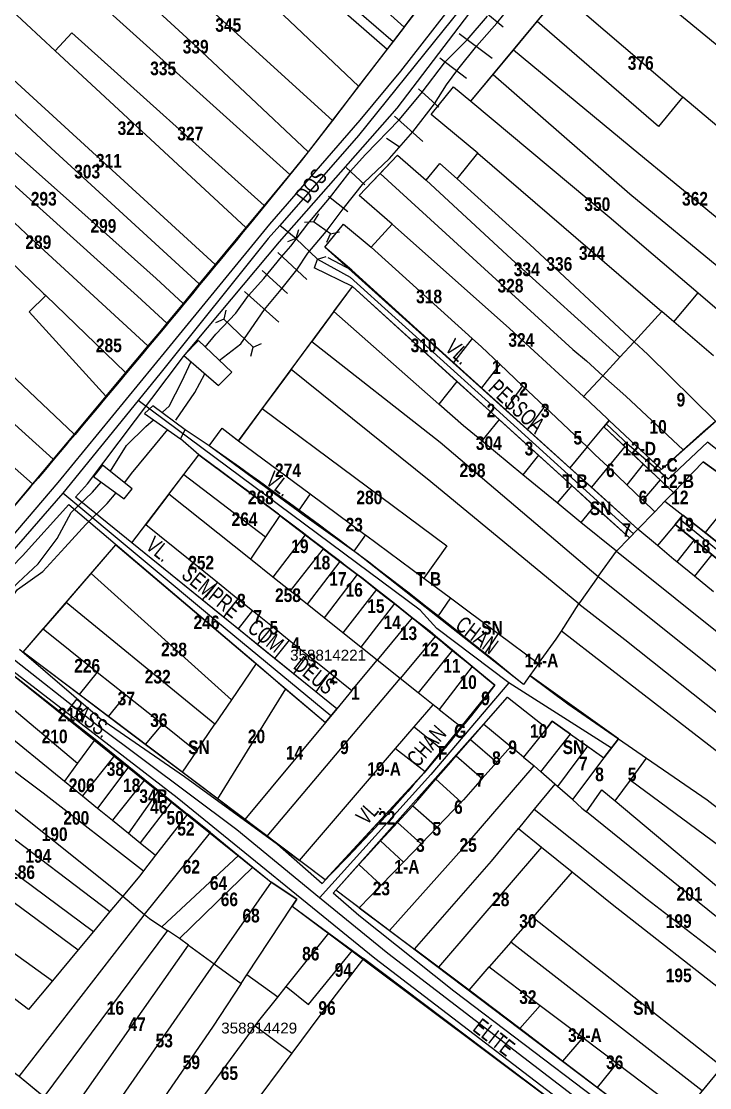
# Model space of a CAD drawing. Extents: x 199665 to 201826, y 4836581 to 4838476.
# Drawn here: x 200659.7 to 200786.5, y 4837009.5 to 4837205.9 of the extents above; entities that cross this region are included whole.
import ezdxf
from ezdxf.enums import TextEntityAlignment as Align

# ---------------------------------------------------------------- set-up
doc = ezdxf.new("R2010")
doc.units = 0
doc.header["$LTSCALE"] = 1.5
doc.header["$MEASUREMENT"] = 0
for name, color, linetype in [('CD-MALHA-LOTES', 40, 'CONTINUOUS'), ('CD_TXT_QUADRA', 7, 'CONTINUOUS'), ('HD-CANAIS', 7, 'CONTINUOUS'), ('RU-QUADRAS', 6, 'CONTINUOUS'), ('SV-EIXO-RUA-N-PAV', 6, 'CONTINUOUS'), ('SV-ESTIVAS', 7, 'CONTINUOUS'), ('SV-PONTE-BUEIRO', 249, 'CONTINUOUS'), ('SV-RUA-NAO-PAV-S-GUIA-C-GUIA', 7, 'CONTINUOUS'), ('SV-TXT-RUA-N-PAV-S-GUIA-C-GUIA', 7, 'CONTINUOUS'), ('Th_NmrPort', 1, 'CONTINUOUS')]:
    doc.layers.add(name, color=color, linetype=linetype)
doc.styles.add('3588-14-2D_TXT$0$ARIAL', font='ARIAL.TTF')
doc.styles.add('ARIAL', font='ARIAL.TTF')
doc.styles.add('MONOTXT', font='ARIAL.TTF', dxfattribs={"height": 0.2})
doc.styles.get("Standard").update_dxf_attribs({"font": 'swisscbo.ttf'})

# ---------------------------------------------------------------- blocks, each defined once
blk = doc.blocks.new('COD045', base_point=(201519.89, 4838593.29))
at = {"layer": 'SV-ESTIVAS'}
blk.add_lwpolyline([(201520.638538, 4838591.792924), (201519.89, 4838593.29), (201520.638538, 4838594.792924)], dxfattribs=at)

msp = doc.modelspace()

# ---------------------------------------------------------------- linework, layer by layer
at = {"layer": 'CD-MALHA-LOTES', "linetype": 'Continuous'}
for p, q in [((200681.23, 4837240.92), (200727.07, 4837200.73)), ((200670.7, 4837229.72), (200717.02, 4837187.62)), ((200689.83, 4837224.21), (200721.83, 4837193.9)), ((200661.74, 4837220.34), (200709.15, 4837177.69)), ((200715.5, 4837218.04), (200730.21, 4837204.82)), ((200766.04, 4837219.44), (200796.36, 4837194.53)), ((200675.7, 4837216.15), (200690.89, 4837202.18)), ((200713.04, 4837215.26), (200728.18, 4837202.17)), ((200665.92, 4837200.44), (200654.92, 4837210.62)), ((200754.71, 4837205.83), (200759.12, 4837211.12)), ((200759.12, 4837211.12), (200781.22, 4837192.23)), ((200730.21, 4837204.82), (200732.81, 4837208.22)), ((200730.21, 4837204.82), (200728.18, 4837202.17)), ((200750.34, 4837200.57), (200754.71, 4837205.83)), ((200777.11, 4837186.52), (200754.71, 4837205.83)), ((200648.68, 4837203.78), (200695.41, 4837161.08)), ((200669.01, 4837203.73), (200665.92, 4837200.44)), ((200704.42, 4837171.96), (200669.01, 4837203.73)), ((200690.89, 4837202.18), (200700.91, 4837192.78)), ((200728.18, 4837202.17), (200727.07, 4837200.73)), ((200645.05, 4837201.21), (200665.19, 4837182.54)), ((200701.07, 4837167.92), (200665.92, 4837200.44)), ((200727.07, 4837200.73), (200721.83, 4837193.9)), ((200746.62, 4837196.1), (200750.34, 4837200.57)), ((200773.45, 4837181.48), (200750.34, 4837200.57)), ((200742.5, 4837191.14), (200746.62, 4837196.1)), ((200746.62, 4837196.1), (200771.82, 4837174.09)), ((200700.91, 4837192.78), (200712.56, 4837181.81)), ((200721.83, 4837193.9), (200717.02, 4837187.62)), ((200735.21, 4837188.73), (200739.3, 4837193.83)), ((200739.3, 4837193.83), (200742.5, 4837191.14)), ((200742.5, 4837191.14), (200767.97, 4837169.86)), ((200781.55, 4837191.96), (200777.11, 4837186.52)), ((200781.22, 4837192.23), (200781.55, 4837191.96)), ((200781.55, 4837191.96), (200803.95, 4837173.11)), ((200743.79, 4837181.62), (200735.21, 4837188.73)), ((200666.81, 4837174.27), (200652.97, 4837186.6)), ((200717.02, 4837187.62), (200712.56, 4837181.81)), ((200665.19, 4837182.54), (200692.47, 4837157.53)), ((200712.56, 4837181.81), (200709.15, 4837177.69)), ((200725.77, 4837177.85), (200729.02, 4837181.24)), ((200729.02, 4837181.24), (200734.27, 4837176.64)), ((200740.01, 4837176.87), (200743.79, 4837181.62)), ((200743.79, 4837181.62), (200777.71, 4837152.43)), ((200801.64, 4837158.33), (200773.45, 4837181.48)), ((200661.58, 4837165.8), (200645.83, 4837180.48)), ((200734.27, 4837176.64), (200736.78, 4837179.66)), ((200736.78, 4837179.66), (200740.01, 4837176.87)), ((200656.91, 4837177.06), (200681.09, 4837155.24)), ((200709.15, 4837177.69), (200704.42, 4837171.96)), ((200721.94, 4837173.82), (200725.65, 4837177.73)), ((200725.65, 4837177.73), (200725.77, 4837177.85)), ((200725.77, 4837177.85), (200748.59, 4837157.02)), ((200734.27, 4837176.64), (200750, 4837162.06)), ((200753.4, 4837164.8), (200740.01, 4837176.87)), ((200622.49, 4837174.15), (200669.4, 4837129.87)), ((200684.53, 4837158.53), (200666.81, 4837174.27)), ((200727.98, 4837168.49), (200721.94, 4837173.82)), ((200771.82, 4837174.09), (200788.93, 4837159.97)), ((200704.42, 4837171.96), (200701.07, 4837167.92)), ((200649.72, 4837169.34), (200663.77, 4837155.78)), ((200767.97, 4837169.86), (200776.11, 4837162.94)), ((200617.57, 4837168.39), (200665.54, 4837125.26)), ((200701.07, 4837167.92), (200695.41, 4837161.08)), ((200715.63, 4837164.28), (200719.07, 4837168.54)), ((200719.07, 4837168.54), (200724.16, 4837164.31)), ((200727.98, 4837168.49), (200724.16, 4837164.31)), ((200749.65, 4837149.28), (200727.98, 4837168.49)), ((200683.01, 4837146.13), (200661.58, 4837165.8)), ((200613.45, 4837163.57), (200661.72, 4837120.7)), ((200720.56, 4837160.02), (200715.63, 4837164.28)), ((200724.16, 4837164.31), (200742.76, 4837147.49)), ((200772.59, 4837146.87), (200753.4, 4837164.8)), ((200776.11, 4837162.94), (200784.37, 4837155.88)), ((200695.41, 4837161.08), (200692.47, 4837157.53)), ((200750, 4837162.06), (200769.96, 4837144.02)), ((200739.32, 4837143.05), (200720.56, 4837160.02)), ((200689.48, 4837153.91), (200684.53, 4837158.53)), ((200692.47, 4837157.53), (200689.48, 4837153.91)), ((200717.29, 4837152.45), (200720.68, 4837157.04)), ((200720.68, 4837157.04), (200739.95, 4837139.56)), ((200748.59, 4837157.02), (200761.32, 4837145.46)), ((200664.19, 4837155.38), (200661.12, 4837152.35)), ((200663.77, 4837155.78), (200664.19, 4837155.38)), ((200678.88, 4837141.2), (200664.19, 4837155.38)), ((200681.09, 4837155.24), (200686.48, 4837150.28)), ((200779.89, 4837150.56), (200784.37, 4837155.88)), ((200784.37, 4837155.88), (200798.63, 4837143.62)), ((200689.48, 4837153.91), (200686.48, 4837150.28)), ((200661.12, 4837152.35), (200675.24, 4837136.85)), ((200717.29, 4837152.45), (200713.18, 4837146.89)), ((200736.61, 4837135.39), (200717.29, 4837152.45)), ((200777.71, 4837152.43), (200772.59, 4837146.87)), ((200779.89, 4837150.56), (200777.71, 4837152.43)), ((200686.48, 4837150.28), (200685.19, 4837148.72)), ((200763.29, 4837136.79), (200749.65, 4837149.28)), ((200787.2, 4837144.27), (200779.89, 4837150.56)), ((200685.19, 4837148.72), (200683.01, 4837146.13)), ((200742.76, 4837147.49), (200739.32, 4837143.05)), ((200742.76, 4837147.49), (200744.48, 4837145.94)), ((200683.01, 4837146.13), (200678.88, 4837141.2)), ((200709.37, 4837141.74), (200713.18, 4837146.89)), ((200713.18, 4837146.89), (200736.86, 4837128.37)), ((200744.48, 4837145.94), (200747.83, 4837142.77)), ((200761.32, 4837145.46), (200763.79, 4837143.35)), ((200772.59, 4837146.87), (200769.96, 4837144.02)), ((200775.1, 4837144.52), (200772.59, 4837146.87)), ((200763.79, 4837143.35), (200766.83, 4837140.62)), ((200769.96, 4837144.02), (200766.83, 4837140.62)), ((200787.61, 4837132.24), (200775.1, 4837144.52)), ((200709.37, 4837141.74), (200705.72, 4837136.8)), ((200735.11, 4837121.09), (200709.37, 4837141.74)), ((200744.47, 4837138.39), (200739.32, 4837143.05)), ((200747.83, 4837142.77), (200744.47, 4837138.39)), ((200747.83, 4837142.77), (200752.05, 4837138.75)), ((200678.88, 4837141.2), (200675.24, 4837136.85)), ((200739.95, 4837139.56), (200736.61, 4837135.39)), ((200739.95, 4837139.56), (200747.71, 4837132.53)), ((200766.83, 4837140.62), (200763.29, 4837136.79)), ((200766.83, 4837140.62), (200771.08, 4837136.82)), ((200748.88, 4837134.4), (200744.47, 4837138.39)), ((200752.05, 4837138.75), (200748.88, 4837134.4)), ((200752.05, 4837138.75), (200756.1, 4837134.92)), ((200675.24, 4837136.85), (200669.4, 4837129.87)), ((200705.72, 4837136.8), (200704.07, 4837134.57)), ((200763.29, 4837136.79), (200763.48, 4837136.62)), ((200763.48, 4837136.62), (200767.55, 4837132.81)), ((200771.08, 4837136.82), (200781.65, 4837126.99)), ((200704.07, 4837134.57), (200699.71, 4837128.64)), ((200704.07, 4837134.57), (200738.07, 4837109.3)), ((200741.17, 4837131.36), (200736.61, 4837135.39)), ((200752.95, 4837130.71), (200748.88, 4837134.4)), ((200756.1, 4837134.92), (200752.95, 4837130.71)), ((200756.1, 4837134.92), (200763.92, 4837127.5)), ((200747.71, 4837132.53), (200744.53, 4837128.6)), ((200747.71, 4837132.53), (200754.95, 4837125.97)), ((200766.99, 4837131.19), (200767.99, 4837132.39)), ((200767.55, 4837132.81), (200767.99, 4837132.39)), ((200767.99, 4837132.39), (200777.62, 4837123.37)), ((200785.29, 4837130.26), (200787.61, 4837132.24)), ((200669.4, 4837129.87), (200665.54, 4837125.26)), ((200694.31, 4837127.68), (200696.7, 4837130.96)), ((200696.7, 4837130.96), (200699.45, 4837128.83)), ((200744.53, 4837128.6), (200741.17, 4837131.36)), ((200760.74, 4837123.67), (200752.95, 4837130.71)), ((200763.92, 4837127.5), (200766.99, 4837131.19)), ((200766.99, 4837131.19), (200770.86, 4837127.56)), ((200781.65, 4837126.99), (200785.29, 4837130.26)), ((200701.29, 4837122.54), (200694.31, 4837127.68)), ((200699.45, 4837128.83), (200699.71, 4837128.64)), ((200699.71, 4837128.64), (200712.91, 4837118.86)), ((200736.86, 4837128.37), (200765.97, 4837103.62)), ((200752.1, 4837122.38), (200744.53, 4837128.6)), ((200770.86, 4837127.56), (200767.78, 4837123.82)), ((200770.86, 4837127.56), (200774.27, 4837124.36)), ((200689.63, 4837122.44), (200692.39, 4837126.06)), ((200692.39, 4837126.06), (200699.08, 4837121.1)), ((200754.95, 4837125.97), (200752.1, 4837122.38)), ((200754.95, 4837125.97), (200761.1, 4837120.4)), ((200763.92, 4837127.5), (200760.74, 4837123.67)), ((200763.92, 4837127.5), (200765.36, 4837126.14)), ((200765.36, 4837126.14), (200767.78, 4837123.82)), ((200777.62, 4837123.37), (200781.65, 4837126.99)), ((200665.54, 4837125.26), (200661.72, 4837120.7)), ((200764.71, 4837120.08), (200760.74, 4837123.67)), ((200767.78, 4837123.82), (200764.71, 4837120.08)), ((200771.24, 4837120.5), (200767.78, 4837123.82)), ((200774.27, 4837124.36), (200771.24, 4837120.5)), ((200774.27, 4837124.36), (200777.38, 4837121.44)), ((200779.84, 4837119.12), (200785.32, 4837124.78)), ((200785.32, 4837124.78), (200788.84, 4837122.27)), ((200686.86, 4837118.81), (200689.63, 4837122.44)), ((200689.63, 4837122.44), (200704.7, 4837110.97)), ((200710.66, 4837115.69), (200701.29, 4837122.54)), ((200758.42, 4837117.18), (200752.1, 4837122.38)), ((200661.72, 4837120.7), (200657.37, 4837115.52)), ((200699.08, 4837121.1), (200707.06, 4837115.1)), ((200762.39, 4837098.63), (200735.11, 4837121.09)), ((200761.1, 4837120.4), (200758.42, 4837117.18)), ((200761.1, 4837120.4), (200765.26, 4837116.62)), ((200764.71, 4837120.08), (200773.26, 4837112.34)), ((200774.18, 4837117.68), (200771.24, 4837120.5)), ((200777.38, 4837121.44), (200774.18, 4837117.68)), ((200777.38, 4837121.44), (200779.84, 4837119.12)), ((200792.08, 4837119.72), (200785.7, 4837111.74)), ((200686.86, 4837118.81), (200682.61, 4837113.23)), ((200701.92, 4837106.83), (200686.86, 4837118.81)), ((200712.91, 4837118.86), (200710.66, 4837115.69)), ((200712.91, 4837118.86), (200722.99, 4837111.39)), ((200779.84, 4837119.12), (200778.25, 4837117.49)), ((200762.79, 4837113.59), (200758.42, 4837117.18)), ((200765.26, 4837116.62), (200762.79, 4837113.59)), ((200765.26, 4837116.62), (200771.73, 4837110.76)), ((200776.39, 4837115.57), (200774.18, 4837117.68)), ((200776.39, 4837115.57), (200778.25, 4837117.49)), ((200778.25, 4837117.49), (200781.55, 4837114.95)), ((200707.33, 4837114.9), (200704.7, 4837110.97)), ((200707.06, 4837115.1), (200707.33, 4837114.9)), ((200707.33, 4837114.9), (200711.96, 4837111.31)), ((200711.51, 4837115.06), (200710.66, 4837115.69)), ((200720.95, 4837108.33), (200711.51, 4837115.06)), ((200773.26, 4837112.34), (200776.39, 4837115.57)), ((200781.55, 4837114.95), (200780.13, 4837113.25)), ((200785.52, 4837111.88), (200781.55, 4837114.95)), ((200680.03, 4837109.85), (200682.61, 4837113.23)), ((200682.61, 4837113.23), (200695.81, 4837102.59)), ((200769.34, 4837108.3), (200762.79, 4837113.59)), ((200773.26, 4837112.34), (200771.73, 4837110.76)), ((200776.87, 4837109.35), (200773.26, 4837112.34)), ((200780.13, 4837113.25), (200776.87, 4837109.35)), ((200780.13, 4837113.25), (200783.65, 4837110.37)), ((200785.7, 4837111.74), (200785.52, 4837111.88)), ((200704.7, 4837110.97), (200701.92, 4837106.83)), ((200711.96, 4837111.31), (200706.03, 4837103.55)), ((200711.96, 4837111.31), (200715.02, 4837108.96)), ((200723.12, 4837111.29), (200720.95, 4837108.33)), ((200722.99, 4837111.39), (200723.12, 4837111.29)), ((200723.12, 4837111.29), (200733.86, 4837103.31)), ((200771.73, 4837110.76), (200769.34, 4837108.3)), ((200783.65, 4837110.37), (200780.45, 4837106.37)), ((200783.65, 4837110.37), (200786.91, 4837107.69)), ((200789.35, 4837108.81), (200785.7, 4837111.74)), ((200672.52, 4837104.17), (200677.12, 4837109.5)), ((200677.12, 4837109.5), (200702.94, 4837087.6)), ((200693.03, 4837099.33), (200680.03, 4837109.85)), ((200715.3, 4837108.75), (200709.2, 4837101.03)), ((200715.02, 4837108.96), (200715.3, 4837108.75)), ((200715.3, 4837108.75), (200718.36, 4837106.43)), ((200721.49, 4837107.94), (200720.95, 4837108.33)), ((200736.38, 4837096.2), (200721.49, 4837107.94)), ((200738.07, 4837109.3), (200733.86, 4837103.31)), ((200765.97, 4837103.62), (200769.34, 4837108.3)), ((200769.34, 4837108.3), (200826.09, 4837062.77)), ((200779.93, 4837106.8), (200776.87, 4837109.35)), ((200706.03, 4837103.55), (200701.92, 4837106.83)), ((200718.36, 4837106.43), (200712.33, 4837098.54)), ((200718.36, 4837106.43), (200721.56, 4837104.01)), ((200780.45, 4837106.37), (200779.93, 4837106.8)), ((200783.72, 4837103.69), (200780.45, 4837106.37)), ((200786.91, 4837107.69), (200783.72, 4837103.69)), ((200667.92, 4837098.84), (200672.52, 4837104.17)), ((200672.52, 4837104.17), (200698.42, 4837080.96)), ((200721.56, 4837104.01), (200715.45, 4837096.05)), ((200721.56, 4837104.01), (200722.39, 4837103.38)), ((200695.81, 4837102.59), (200693.03, 4837099.33)), ((200695.81, 4837102.59), (200699.58, 4837099.55)), ((200709.2, 4837101.03), (200706.03, 4837103.55)), ((200722.39, 4837103.38), (200725.12, 4837101.24)), ((200733.86, 4837103.31), (200738.73, 4837099.7)), ((200765.97, 4837103.62), (200762.5, 4837098.81)), ((200765.97, 4837103.62), (200803.37, 4837073.77)), ((200787.2, 4837100.84), (200783.72, 4837103.69)), ((200712.33, 4837098.54), (200709.2, 4837101.03)), ((200725.12, 4837101.24), (200718.91, 4837093.3)), ((200725.12, 4837101.24), (200728.43, 4837098.65)), ((200667.92, 4837098.84), (200663.71, 4837093.98)), ((200691.94, 4837079.22), (200667.92, 4837098.84)), ((200696.93, 4837096.17), (200693.03, 4837099.33)), ((200699.58, 4837099.55), (200696.93, 4837096.17)), ((200699.58, 4837099.55), (200702.3, 4837097.36)), ((200715.45, 4837096.05), (200712.33, 4837098.54)), ((200728.43, 4837098.65), (200722.26, 4837090.63)), ((200728.43, 4837098.65), (200731.72, 4837096.06)), ((200738.73, 4837099.7), (200736.38, 4837096.2)), ((200738.73, 4837099.7), (200747.52, 4837093.17)), ((200759.2, 4837093.61), (200762.39, 4837098.63)), ((200762.5, 4837098.81), (200762.39, 4837098.63)), ((200762.39, 4837098.63), (200770.89, 4837092.03)), ((200699.64, 4837093.98), (200696.93, 4837096.17)), ((200702.3, 4837097.36), (200699.64, 4837093.98)), ((200702.3, 4837097.36), (200705.94, 4837094.42)), ((200745.02, 4837089.39), (200736.38, 4837096.2)), ((200705.94, 4837094.42), (200703.15, 4837091.14)), ((200705.94, 4837094.42), (200709.06, 4837091.9)), ((200718.91, 4837093.3), (200715.45, 4837096.05)), ((200731.72, 4837096.06), (200725.24, 4837088.26)), ((200731.72, 4837096.06), (200735, 4837093.49)), ((200660.02, 4837089.7), (200663.71, 4837093.98)), ((200663.71, 4837093.98), (200673.67, 4837086.05)), ((200703.15, 4837091.14), (200699.64, 4837093.98)), ((200722.26, 4837090.63), (200718.91, 4837093.3)), ((200736.02, 4837092.64), (200729.48, 4837084.88)), ((200735, 4837093.49), (200736.02, 4837092.64)), ((200736.02, 4837092.64), (200739.15, 4837090.06)), ((200747.52, 4837093.17), (200745.02, 4837089.39)), ((200747.52, 4837093.17), (200755, 4837087.61)), ((200758.24, 4837092.11), (200759.2, 4837093.61)), ((200767.14, 4837087.42), (200759.2, 4837093.61)), ((200706.32, 4837088.57), (200703.15, 4837091.14)), ((200709.06, 4837091.9), (200706.32, 4837088.57)), ((200709.06, 4837091.9), (200712.38, 4837089.23)), ((200725.24, 4837088.26), (200722.26, 4837090.63)), ((200755, 4837087.61), (200758.24, 4837092.11)), ((200770.89, 4837092.03), (200792.23, 4837075.04)), ((200670.35, 4837081.91), (200660.02, 4837089.7)), ((200709.84, 4837085.73), (200706.32, 4837088.57)), ((200712.38, 4837089.23), (200709.84, 4837085.73)), ((200712.38, 4837089.23), (200716.45, 4837085.95)), ((200739.15, 4837090.06), (200732.83, 4837082.21)), ((200739.15, 4837090.06), (200742.77, 4837087.07)), ((200752.2, 4837083.73), (200745.02, 4837089.39)), ((200655.99, 4837087.28), (200673.29, 4837073.69)), ((200702.94, 4837087.6), (200698.42, 4837080.96)), ((200702.94, 4837087.6), (200708.38, 4837082.99)), ((200720.57, 4837082.63), (200725.24, 4837088.26)), ((200729.48, 4837084.88), (200725.24, 4837088.26)), ((200742.77, 4837087.07), (200736.69, 4837079.14)), ((200742.77, 4837087.07), (200746.93, 4837083.63)), ((200755, 4837087.61), (200753.4, 4837085.39)), ((200789.62, 4837070.1), (200767.14, 4837087.42)), ((200673.67, 4837086.05), (200670.35, 4837081.91)), ((200673.67, 4837086.05), (200678.91, 4837081.88)), ((200705, 4837055.82), (200729.48, 4837084.88)), ((200713.97, 4837082.39), (200709.84, 4837085.73)), ((200716.45, 4837085.95), (200713.97, 4837082.39)), ((200716.45, 4837085.95), (200720.57, 4837082.63)), ((200732.83, 4837082.21), (200729.48, 4837084.88)), ((200753.4, 4837085.39), (200752.2, 4837083.73)), ((200753.4, 4837085.39), (200760.36, 4837080.19)), ((200653.05, 4837083.53), (200670.05, 4837069.28)), ((200708.38, 4837082.99), (200695.84, 4837062.71)), ((200708.38, 4837082.99), (200715.7, 4837076.78)), ((200720.57, 4837082.63), (200717.79, 4837079.29)), ((200746.93, 4837083.63), (200740.72, 4837075.94)), ((200675.7, 4837077.89), (200670.35, 4837081.91)), ((200678.91, 4837081.88), (200675.7, 4837077.89)), ((200678.91, 4837081.88), (200685.66, 4837076.5)), ((200698.42, 4837080.96), (200695.35, 4837076.45)), ((200717.79, 4837079.29), (200713.97, 4837082.39)), ((200735.57, 4837080.03), (200732.83, 4837082.21)), ((200744.91, 4837076.46), (200749.24, 4837081.43)), ((200749.24, 4837081.43), (200756.48, 4837075.73)), ((200650.28, 4837080.07), (200667.62, 4837065.97)), ((200695.35, 4837076.45), (200691.94, 4837079.22)), ((200717.79, 4837079.29), (200715.7, 4837076.78)), ((200732.07, 4837075.96), (200735.57, 4837080.03)), ((200736.69, 4837079.14), (200735.57, 4837080.03)), ((200736.69, 4837079.14), (200740.72, 4837075.94)), ((200760.36, 4837080.19), (200769.71, 4837073.78)), ((200682.52, 4837072.74), (200675.7, 4837077.89)), ((200715.7, 4837076.78), (200700.88, 4837058.92)), ((200757.5, 4837076.99), (200756.48, 4837075.73)), ((200760.88, 4837074.59), (200757.5, 4837076.99)), ((200648.76, 4837074.94), (200663.73, 4837063.8)), ((200685.66, 4837076.5), (200682.52, 4837072.74)), ((200685.66, 4837076.5), (200691.96, 4837071.48)), ((200691.96, 4837071.48), (200695.35, 4837076.45)), ((200728.63, 4837071.96), (200732.07, 4837075.96)), ((200732.07, 4837075.96), (200737.31, 4837071.72)), ((200740.72, 4837075.94), (200737.31, 4837071.72)), ((200742.42, 4837073.61), (200744.91, 4837076.46)), ((200744.91, 4837076.46), (200749.86, 4837072.37)), ((200756.48, 4837075.73), (200752.22, 4837070.41)), ((200755.4, 4837067.71), (200760.88, 4837074.59)), ((200760.88, 4837074.59), (200763.98, 4837072.39)), ((200673.29, 4837073.69), (200670.05, 4837069.28)), ((200673.29, 4837073.69), (200676.91, 4837070.75)), ((200689.33, 4837067.62), (200682.52, 4837072.74)), ((200739.81, 4837070.61), (200742.42, 4837073.61)), ((200742.42, 4837073.61), (200747.31, 4837069.49)), ((200769.71, 4837073.78), (200767.03, 4837070.23)), ((200769.71, 4837073.78), (200774.89, 4837070.21)), ((200645.62, 4837070.89), (200676.35, 4837046.47)), ((200676.91, 4837070.75), (200670.93, 4837063.28)), ((200676.91, 4837070.75), (200679.49, 4837068.66)), ((200691.96, 4837071.48), (200689.33, 4837067.62)), ((200710.92, 4837051.36), (200728.63, 4837071.96)), ((200728.63, 4837071.96), (200734.09, 4837067.77)), ((200737.31, 4837071.72), (200734.34, 4837068.04)), ((200749.86, 4837072.37), (200747.31, 4837069.49)), ((200752.22, 4837070.41), (200749.86, 4837072.37)), ((200763.98, 4837072.39), (200758.49, 4837064.98)), ((200763.98, 4837072.39), (200767.03, 4837070.23)), ((200670.05, 4837069.28), (200667.62, 4837065.97)), ((200679.49, 4837068.66), (200673.72, 4837061.02)), ((200679.49, 4837068.66), (200682.45, 4837066.26)), ((200736.06, 4837066.3), (200738.36, 4837068.94)), ((200738.36, 4837068.94), (200739.81, 4837070.61)), ((200739.81, 4837070.61), (200744.61, 4837066.44)), ((200742.39, 4837055.07), (200754.17, 4837068.79)), ((200747.31, 4837069.49), (200744.61, 4837066.44)), ((200752.22, 4837070.41), (200754.17, 4837068.79)), ((200754.17, 4837068.79), (200755.4, 4837067.71)), ((200767.03, 4837070.23), (200761.22, 4837062.56)), ((200771.91, 4837066.17), (200774.89, 4837070.21)), ((200774.89, 4837070.21), (200786.06, 4837062.54)), ((200642.73, 4837067.16), (200676.01, 4837041.94)), ((200695.84, 4837062.71), (200689.33, 4837067.62)), ((200734.09, 4837067.77), (200715.68, 4837047.78)), ((200734.34, 4837068.04), (200734.09, 4837067.77)), ((200758, 4837065.41), (200755.4, 4837067.71)), ((200667.62, 4837065.97), (200670.93, 4837063.28)), ((200682.45, 4837066.26), (200676.5, 4837058.75)), ((200682.45, 4837066.26), (200684.97, 4837064.22)), ((200732.74, 4837062.48), (200736.06, 4837066.3)), ((200736.06, 4837066.3), (200740.74, 4837062.09)), ((200744.61, 4837066.44), (200741.14, 4837062.51)), ((200758, 4837065.41), (200754.18, 4837060.78)), ((200758.49, 4837064.98), (200758, 4837065.41)), ((200761.22, 4837062.56), (200758.49, 4837064.98)), ((200769.07, 4837062.32), (200771.91, 4837066.17)), ((200771.91, 4837066.17), (200807.22, 4837040.07)), ((200639.56, 4837063.08), (200672.96, 4837038.28)), ((200663.73, 4837063.8), (200682.22, 4837049.47)), ((200670.93, 4837063.28), (200673.72, 4837061.02)), ((200684.97, 4837064.22), (200679.42, 4837056.38)), ((200684.97, 4837064.22), (200687.44, 4837062.21)), ((200763.83, 4837060.32), (200766.63, 4837064.36)), ((200766.63, 4837064.36), (200769.07, 4837062.32)), ((200673.72, 4837061.02), (200676.5, 4837058.75)), ((200687.44, 4837062.21), (200681.59, 4837054.62)), ((200687.44, 4837062.21), (200690.3, 4837059.9)), ((200700.88, 4837058.92), (200695.84, 4837062.71)), ((200728.98, 4837058.38), (200731.8, 4837061.45)), ((200731.8, 4837061.45), (200732.74, 4837062.48)), ((200731.8, 4837061.45), (200736.28, 4837057.48)), ((200740.74, 4837062.09), (200736.28, 4837057.48)), ((200741.14, 4837062.51), (200740.74, 4837062.09)), ((200761.22, 4837062.56), (200762.98, 4837061)), ((200762.98, 4837061), (200763.83, 4837060.32)), ((200769.07, 4837062.32), (200789.65, 4837045.1)), ((200786.06, 4837062.54), (200810.08, 4837043.64)), ((200636.76, 4837059.47), (200670.17, 4837034.93)), ((200690.3, 4837059.9), (200684.43, 4837052.31)), ((200694.51, 4837056.48), (200690.3, 4837059.9)), ((200700.88, 4837058.92), (200705, 4837055.82)), ((200754.18, 4837060.78), (200751.29, 4837057.27)), ((200754.18, 4837060.78), (200775.01, 4837044.26)), ((200802.9, 4837028.76), (200763.83, 4837060.32)), ((200676.5, 4837058.75), (200679.42, 4837056.38)), ((200725.87, 4837054.99), (200728.98, 4837058.38)), ((200728.98, 4837058.38), (200733.35, 4837054.45)), ((200736.28, 4837057.48), (200733.35, 4837054.45)), ((200746.33, 4837051.26), (200751.29, 4837057.27)), ((200751.29, 4837057.27), (200755.55, 4837053.82)), ((200679.42, 4837056.38), (200681.59, 4837054.62)), ((200682.39, 4837041.39), (200694.51, 4837056.48)), ((200694.51, 4837056.48), (200699.69, 4837052.28)), ((200705, 4837055.82), (200710.92, 4837051.36)), ((200722.76, 4837051.6), (200725.87, 4837054.99)), ((200725.87, 4837054.99), (200730.08, 4837051.07)), ((200727.51, 4837038.48), (200742.39, 4837055.07)), ((200681.59, 4837054.62), (200684.43, 4837052.31)), ((200733.35, 4837054.45), (200730.08, 4837051.07)), ((200755.55, 4837053.82), (200736.52, 4837031.73)), ((200755.55, 4837053.82), (200761.2, 4837049.25)), ((200684.43, 4837052.31), (200682.22, 4837049.47)), ((200699.69, 4837052.28), (200685.55, 4837039.16)), ((200699.69, 4837052.28), (200702.34, 4837050.14)), ((200715.68, 4837047.78), (200710.92, 4837051.36)), ((200721.88, 4837050.62), (200722.76, 4837051.6)), ((200730.08, 4837051.07), (200725.99, 4837046.83)), ((200732.12, 4837035.03), (200746.33, 4837051.26)), ((200635.64, 4837050.52), (200665.41, 4837029.2)), ((200682.22, 4837049.47), (200681.49, 4837048.51)), ((200702.34, 4837050.14), (200688.85, 4837036.99)), ((200702.34, 4837050.14), (200705.72, 4837047.39)), ((200717.64, 4837045.89), (200721.88, 4837050.62)), ((200721.88, 4837050.62), (200725.99, 4837046.83)), ((200761.2, 4837049.25), (200753.91, 4837040.91)), ((200761.2, 4837049.25), (200768.57, 4837043.29)), ((200681.49, 4837048.51), (200678.37, 4837044.77)), ((200705.72, 4837047.39), (200695.23, 4837032.31)), ((200710.43, 4837044.26), (200705.72, 4837047.39)), ((200661.02, 4837023.93), (200631.94, 4837045.78)), ((200676.35, 4837046.47), (200678.37, 4837044.77)), ((200721.95, 4837042.66), (200717.64, 4837045.89)), ((200725.99, 4837046.83), (200721.95, 4837042.66)), ((200678.37, 4837044.77), (200676.01, 4837041.94)), ((200678.37, 4837044.77), (200682.39, 4837041.39)), ((200709.58, 4837042.97), (200710.43, 4837044.26)), ((200768.57, 4837043.29), (200796.82, 4837021.15)), ((200775.01, 4837044.26), (200799.89, 4837025)), ((200676.01, 4837041.94), (200672.96, 4837038.28)), ((200682.1, 4837041.02), (200682.39, 4837041.39)), ((200682.39, 4837041.39), (200683.27, 4837040.66)), ((200701.26, 4837030.31), (200709.58, 4837042.97)), ((200709.58, 4837042.97), (200716.35, 4837037.97)), ((200721.95, 4837042.66), (200727.51, 4837038.48)), ((200659.26, 4837011.57), (200682.1, 4837041.02)), ((200683.27, 4837040.66), (200685.55, 4837039.16)), ((200749.9, 4837036.31), (200753.91, 4837040.91)), ((200753.91, 4837040.91), (200788.83, 4837013.43)), ((200686.64, 4837038.44), (200663.8, 4837007.82)), ((200672.96, 4837038.28), (200670.17, 4837034.93)), ((200685.55, 4837039.16), (200686.64, 4837038.44)), ((200688.85, 4837036.99), (200686.64, 4837038.44)), ((200708.48, 4837028.13), (200716.35, 4837037.97)), ((200716.35, 4837037.97), (200720.72, 4837034.8)), ((200727.51, 4837038.48), (200732.12, 4837035.03)), ((200668.26, 4837004.15), (200690.5, 4837035.78)), ((200690.5, 4837035.78), (200688.85, 4837036.99)), ((200690.5, 4837035.78), (200695.23, 4837032.31)), ((200749.9, 4837036.31), (200745.91, 4837031.75)), ((200785.12, 4837008.92), (200749.9, 4837036.31)), ((200670.17, 4837034.93), (200665.41, 4837029.2)), ((200712.59, 4837024.81), (200720.72, 4837034.8)), ((200720.72, 4837034.8), (200722.71, 4837033.3)), ((200736.52, 4837031.73), (200732.12, 4837035.03)), ((200673.38, 4837000.91), (200695.23, 4837032.31)), ((200695.23, 4837032.31), (200700.2, 4837028.7)), ((200722.71, 4837033.3), (200714.71, 4837022.8)), ((200770.43, 4836997.4), (200722.71, 4837033.3)), ((200742.19, 4837027.48), (200736.52, 4837031.73)), ((200742.19, 4837027.48), (200745.91, 4837031.75)), ((200745.91, 4837031.75), (200755.29, 4837024.68)), ((200700.2, 4837028.7), (200701.26, 4837030.31)), ((200706.92, 4837026.18), (200701.26, 4837030.31)), ((200665.41, 4837029.2), (200661.02, 4837023.93)), ((200700.2, 4837028.7), (200694.92, 4837020.65)), ((200706.92, 4837026.18), (200708.48, 4837028.13)), ((200708.48, 4837028.13), (200712.59, 4837024.81)), ((200751.52, 4837020.39), (200742.19, 4837027.48)), ((200703.45, 4837021.85), (200706.92, 4837026.18)), ((200755.29, 4837024.68), (200751.52, 4837020.39)), ((200755.29, 4837024.68), (200763.15, 4837018.76)), ((200702.78, 4837020.94), (200703.45, 4837021.85)), ((200714.71, 4837022.8), (200709.53, 4837015.87)), ((200694.92, 4837020.65), (200678.84, 4836997.47)), ((200683.4, 4836994.58), (200702.78, 4837020.94)), ((200702.78, 4837020.94), (200709.53, 4837015.87)), ((200759.39, 4837014.42), (200751.52, 4837020.39)), ((200763.15, 4837018.76), (200759.39, 4837014.42)), ((200763.15, 4837018.76), (200769.42, 4837014.03)), ((200709.53, 4837015.87), (200701.08, 4837004.57)), ((200765.81, 4837009.55), (200759.39, 4837014.42)), ((200769.42, 4837014.03), (200765.81, 4837009.55)), ((200769.42, 4837014.03), (200781.71, 4837004.76)), ((200788.83, 4837013.43), (200785.12, 4837008.92)), ((200663.8, 4837007.82), (200659.26, 4837011.57)), ((200778.03, 4837000.27), (200765.81, 4837009.55))]:
    msp.add_line(p, q, dxfattribs=at)
at = {"layer": 'HD-CANAIS'}
for points in [[(200696.11, 4837143.43), (200700.15, 4837146.46), (200704.51, 4837152.78), (200707.27, 4837156.14), (200710.42, 4837160.12), (200712.48, 4837163.17), (200715.85, 4837167.19), (200718.96, 4837171.37), (200722.8, 4837176.12), (200727.54, 4837180.62), (200731.84, 4837185.51), (200735.78, 4837190.66), (200738.04, 4837194.15), (200740.11, 4837196.97), (200743.62, 4837201.33), (200747.32, 4837205.54), (200751.15, 4837210.39)], [(200693.53, 4837145.9), (200695.49, 4837148.28), (200699.21, 4837152.16), (200701.53, 4837155.38), (200704.35, 4837158.54), (200707.62, 4837162.5), (200709.36, 4837164.48), (200712.48, 4837168.58), (200716.49, 4837173.29), (200720.27, 4837178.24), (200723.1, 4837181.34), (200729.31, 4837187.72), (200733.33, 4837192.58), (200737.83, 4837198.46), (200741.82, 4837202.46), (200745.58, 4837206.8)], [(200685.67, 4837133.91), (200686.91, 4837134.99), (200689.27, 4837139.54), (200690.95, 4837143.21)], [(200688.12, 4837132.43), (200691.64, 4837137.55), (200693.5, 4837140.96)], [(200676.09, 4837123.07), (200679.08, 4837127.77), (200682.65, 4837131.28), (200684.05, 4837132.5)], [(200678.73, 4837120.98), (200679.96, 4837122.61), (200684.41, 4837127.93), (200686.7, 4837130.71)], [(200653.22, 4837095.17), (200655.34, 4837098.67), (200659.1, 4837102.52), (200662.77, 4837105.98), (200666.28, 4837110.62), (200668.89, 4837115.4), (200672.79, 4837119.15), (200674.4, 4837121.04)], [(200654.85, 4837093.93), (200655.76, 4837096.73), (200658.99, 4837101.25), (200663.61, 4837104.55), (200667.71, 4837109), (200671.58, 4837113.2), (200675.52, 4837117.08), (200677.17, 4837119.03)]]:
    msp.add_lwpolyline(points, dxfattribs=at)
at = {"layer": 'RU-QUADRAS', "color": 6, "linetype": 'Continuous'}
for points in [[(200738.45, 4837215.58), (200712.56, 4837181.81, -0.009965), (200625.55, 4837078.69), (200627.92, 4837076.57, 0.01898), (200565.09, 4837001.43), (200528.7, 4837033.82), (200532.07, 4837038.12), (200510.69, 4837056.95), (200507.34, 4837053.24), (200500.65, 4837060), (200503.85, 4837063.64), (200500.24, 4837066.5), (200496.43, 4837062.16), (200485.9, 4837071.55), (200489.25, 4837075.36), (200468.99, 4837094.51), (200495.1, 4837122.54), (200509.64, 4837139.87), (200541.52, 4837184.87), (200543.66, 4837182.89), (200579.72, 4837228.09)], [(200788.83, 4837013.43), (200778.03, 4837000.27), (200717.64, 4837045.89), (200749.24, 4837081.43), (200756.48, 4837075.73), (200757.5, 4837076.99), (200767.03, 4837070.23), (200769.71, 4837073.78), (200753.4, 4837085.39), (200752.2, 4837083.73, 0.019729), (200694.31, 4837127.68), (200696.7, 4837130.96), (200699.71, 4837128.64), (200720.68, 4837157.04), (200771.73, 4837110.76), (200773.26, 4837112.34), (200715.63, 4837164.28), (200719.07, 4837168.54), (200724.16, 4837164.31), (200727.98, 4837168.49), (200721.94, 4837173.82), (200729.02, 4837181.24), (200734.27, 4837176.64), (200736.78, 4837179.66), (200740.01, 4837176.87), (200743.79, 4837181.62), (200735.21, 4837188.73), (200739.3, 4837193.83), (200742.5, 4837191.14), (200769.57, 4837223.82)], [(200794.14, 4837137.98), (200777.62, 4837123.37), (200767.99, 4837132.39), (200766.99, 4837131.19), (200779.84, 4837119.12), (200785.32, 4837124.78), (200788.84, 4837122.27, 0.127502)]]:
    msp.add_lwpolyline(points, format="xyb", dxfattribs=at)
for points in [[(200660.02, 4837089.7), (200677.12, 4837109.5), (200715.7, 4837076.78), (200717.79, 4837079.29), (200680.03, 4837109.85), (200692.39, 4837126.06, -0.015169), (200746.93, 4837083.63, -0.032498), (200715.68, 4837047.78)], [(200624.72, 4837036.52), (200635.64, 4837050.52), (200631.79, 4837053.05), (200648.76, 4837074.94), (200647.13, 4837076.14), (200655.99, 4837087.28), (200705.72, 4837047.39), (200710.43, 4837044.26), (200709.58, 4837042.97), (200770.43, 4836997.4), (200737.53, 4836953.01, 0.024811), (200702.89, 4836979.18), (200703.37, 4836979.85), (200693.11, 4836987.47), (200692.32, 4836986.38), (200687.41, 4836989.67), (200688.39, 4836991.02), (200668.26, 4837004.15), (200659.26, 4837011.57)]]:
    msp.add_lwpolyline(points, format="xyb", close=True, dxfattribs=at)
msp.add_lwpolyline([(200802.12, 4837098.55), (200781.55, 4837114.95), (200780.13, 4837113.25), (200832.25, 4837070.5)], dxfattribs=at)
at = {"layer": 'SV-EIXO-RUA-N-PAV'}
for points in [[(200816.82, 4837306.62), (200813.51, 4837298.85), (200801.39, 4837284.83), (200790.4, 4837269.68), (200781.69, 4837259.83), (200771.84, 4837246.57), (200757.82, 4837229.52), (200737.37, 4837204.14), (200721.83, 4837184.82), (200707.3, 4837168.3), (200705.16, 4837165.88), (200685.46, 4837141.25), (200681.19, 4837136.06), (200667.3, 4837119), (200659.14, 4837109.62), (200647.84, 4837096.75), (200636.4, 4837083.1), (200620.49, 4837062.26), (200607.23, 4837045.22), (200565.37, 4836994.07)], [(200710.28, 4837165.88), (200707.3, 4837168.3)], [(200714.25, 4837162.07), (200720.24, 4837158.77), (200745.15, 4837136.28), (200772.45, 4837111.51)], [(200863.82, 4837092.41), (200822.85, 4837124.03), (200809.14, 4837131.97), (200797.48, 4837138.28), (200791.91, 4837131.98), (200788.77, 4837126.29), (200786.1, 4837128.35), (200778.84, 4837121.57), (200771.7, 4837127.75), (200767.45, 4837131.74)], [(200768.43, 4837072.02), (200749.52, 4837084.05), (200736.25, 4837094.06), (200733.17, 4837097.44), (200681.19, 4837136.06)], [(200716.73, 4837078.02), (200695.84, 4837095.21), (200667.3, 4837119)], [(200841.79, 4837065.48), (200806.14, 4837093.61), (200780.93, 4837114.21)], [(200781.37, 4836989.86), (200765.7, 4837004.7), (200727.2, 4837034.21), (200714.63, 4837044.49), (200699.38, 4837056.97), (200673.53, 4837076.36), (200656.38, 4837089.85), (200647.84, 4837096.75)], [(200749.52, 4837084.05), (200735.15, 4837067.18), (200714.63, 4837044.49)]]:
    msp.add_lwpolyline(points, dxfattribs=at)
at = {"layer": 'SV-ESTIVAS'}
for points in [[(200748.44, 4837204.77), (200745.19, 4837207.48)], [(200746.45, 4837199.05), (200740.35, 4837203.59)], [(200741.73, 4837195.32), (200736.8, 4837199.06)], [(200736.63, 4837190.09), (200732.85, 4837193.44)], [(200733.64, 4837183.75), (200728.41, 4837188.39)], [(200729.29, 4837182.76), (200726.96, 4837184.3)], [(200722.95, 4837175.79), (200719.56, 4837178.96)], [(200719.84, 4837170.82), (200716.29, 4837173.64)], [(200716.66, 4837166.76), (200713.54, 4837168.98)], [(200714.25, 4837162.07), (200710.28, 4837165.88)], [(200706.92, 4837163.28), (200712.31, 4837158.33)], [(200708.74, 4837155.77), (200704.06, 4837160)], [(200707.11, 4837150.5), (200700.79, 4837156.15)], [(200702.38, 4837145.87), (200696.97, 4837151.05)]]:
    msp.add_lwpolyline(points, dxfattribs=at)
at = {"layer": 'SV-PONTE-BUEIRO'}
for points in [[(200698.47, 4837141.24), (200692.31, 4837147.07), (200689.6, 4837144.36), (200695.98, 4837138.81)], [(200689.87, 4837130.64), (200683.89, 4837135.1), (200682.37, 4837133.64), (200689.02, 4837129.01)], [(200680.1, 4837119.78), (200674.65, 4837124.16), (200672.99, 4837122.05), (200678.63, 4837117.94)]]:
    msp.add_lwpolyline(points, close=True, dxfattribs=at)
at = {"layer": 'SV-RUA-NAO-PAV-S-GUIA-C-GUIA'}
for points in [[(200651.5, 4837098.09), (200653.79, 4837101.26), (200659.91, 4837107.45), (200668.41, 4837116.88), (200702.94, 4837087.6), (200708.38, 4837082.99), (200715.7, 4837076.78), (200717.79, 4837079.29), (200713.97, 4837082.39), (200709.84, 4837085.73), (200706.32, 4837088.57), (200703.15, 4837091.14), (200699.64, 4837093.98), (200696.93, 4837096.17), (200693.03, 4837099.33), (200669.65, 4837118.25), (200671.86, 4837120.7), (200689.56, 4837144.18), (200707.25, 4837165.25), (200728.96, 4837189.88), (200753.75, 4837222.45)], [(200563.16, 4836999.22), (200565.02, 4836999.52), (200566.88, 4837000.89), (200601.57, 4837040.74), (200633.01, 4837082.34), (200644.82, 4837096.32), (200652.12, 4837105.28), (200654.75, 4837107.24), (200666.49, 4837120.94), (200686.62, 4837145.48), (200705.44, 4837168.51), (200722.13, 4837187.66), (200729.58, 4837196.67), (200741.84, 4837212.41)], [(200716.16, 4837162.41), (200720.56, 4837160.02), (200739.32, 4837143.05), (200744.47, 4837138.39), (200748.88, 4837134.4), (200752.95, 4837130.71), (200760.74, 4837123.67), (200764.71, 4837120.08), (200773.26, 4837112.34), (200771.73, 4837110.76), (200765.26, 4837116.62), (200761.1, 4837120.4), (200754.95, 4837125.97), (200747.71, 4837132.53), (200739.95, 4837139.56), (200720.68, 4837157.04), (200713.62, 4837160.51)], [(200788.84, 4837122.27), (200785.32, 4837124.78), (200779.84, 4837119.12), (200777.38, 4837121.44), (200774.27, 4837124.36), (200770.86, 4837127.56), (200766.99, 4837131.19), (200767.99, 4837132.39), (200777.62, 4837123.37), (200781.65, 4837126.99), (200785.29, 4837130.26), (200787.61, 4837132.24)], [(200765.31, 4837007.63), (200739.37, 4837027.3), (200721.85, 4837041.2), (200717.14, 4837045.33), (200721.88, 4837050.62), (200722.76, 4837051.6), (200725.87, 4837054.99), (200728.98, 4837058.38), (200731.8, 4837061.45), (200732.74, 4837062.48), (200736.06, 4837066.3), (200738.36, 4837068.94), (200739.81, 4837070.61), (200742.42, 4837073.61), (200744.91, 4837076.46), (200749.24, 4837081.43), (200756.48, 4837075.73), (200757.5, 4837076.99), (200760.88, 4837074.59), (200763.98, 4837072.39), (200767.03, 4837070.23), (200769.71, 4837073.78), (200760.36, 4837080.19), (200753.4, 4837085.39), (200752.2, 4837083.73), (200745.02, 4837089.39), (200736.38, 4837096.2), (200721.49, 4837107.94), (200720.95, 4837108.33), (200711.51, 4837115.06), (200710.66, 4837115.69), (200701.29, 4837122.54), (200694.31, 4837127.68), (200689.87, 4837130.64)], [(200659.33, 4837090.28), (200674.14, 4837077.59), (200689.74, 4837066.81), (200706.88, 4837054.34), (200715.09, 4837047.14), (200734.09, 4837067.77), (200734.34, 4837068.04), (200737.31, 4837071.72), (200740.72, 4837075.94), (200746.93, 4837083.63), (200742.77, 4837087.07), (200739.15, 4837090.06), (200736.02, 4837092.64), (200735, 4837093.49), (200731.72, 4837096.06), (200728.43, 4837098.65), (200725.12, 4837101.24), (200722.39, 4837103.38), (200721.56, 4837104.01), (200718.36, 4837106.43), (200715.3, 4837108.75), (200715.02, 4837108.96), (200711.96, 4837111.31), (200707.33, 4837114.9), (200707.06, 4837115.1), (200699.08, 4837121.1), (200692.39, 4837126.06), (200689.02, 4837129.01)], [(200837.03, 4837066.58), (200824.65, 4837076.74), (200821.1, 4837079.65), (200816.53, 4837083.4), (200811.04, 4837087.9), (200806.54, 4837091.59), (200798.25, 4837098.39), (200793.85, 4837102), (200790.43, 4837104.81), (200786.91, 4837107.69), (200783.65, 4837110.37), (200780.13, 4837113.25), (200781.55, 4837114.95), (200785.7, 4837111.74), (200789.35, 4837108.81), (200791.87, 4837106.79), (200797.03, 4837102.64), (200802.12, 4837098.55), (200805.92, 4837095.63), (200809.8, 4837092.66), (200813.9, 4837089.51), (200818.45, 4837086.02), (200839.61, 4837069.78)], [(200773.56, 4836989.72), (200773.13, 4836993.9), (200771.42, 4836996.46), (200766.63, 4837001.32), (200724.83, 4837033.32), (200688.39, 4837062.89), (200657.34, 4837086.81), (200656.11, 4837086.33)]]:
    msp.add_lwpolyline(points, dxfattribs=at)

# ---------------------------------------------------------------- block references
at = {"layer": 'SV-ESTIVAS'}
for p, rotation in [((200713.54, 4837168.98, 3.24), 122), ((200710.28, 4837165.88, 3.11), 137), ((200716.66, 4837166.76, 3.33), 309), ((200714.25, 4837162.07, 3.41), 314), ((200696.97, 4837151.05, 3.33), 140), ((200702.38, 4837145.87, 3.19), 320)]:
    msp.add_blockref('COD045', p, dxfattribs=dict(at, rotation=rotation))

# ---------------------------------------------------------------- texts
at = {"layer": 'CD_TXT_QUADRA', "color": 7, "linetype": 'Continuous', "style": 'MONOTXT'}
for s, p in [('358814221', (200709.21, 4837088.16)), ('358814429', (200696.51, 4837019.5))]:
    msp.add_text(s, height=2, dxfattribs=at).set_placement(p)
at = {"layer": 'SV-TXT-RUA-N-PAV-S-GUIA-C-GUIA', "width": 0.7}
for s, rotation, style, p in [('DOS', 53, 'ARIAL', (200712.36, 4837172.14)), ('VL.        PESSOA', 317, 'ARIAL', (200737.55, 4837145.46)), ('VL.', 323, 'ARIAL', (200704.47, 4837120.84)), ('VL.     SEMPRE    COM     DEUS', 321, 'ARIAL', (200682.38, 4837108.91)), ('CHAN', 323, 'ARIAL', (200739.42, 4837094.18)), ('PASS.', 322, 'ARIAL', (200667.85, 4837079.07)), ('VL.            CHAN', 48.5983, '3588-14-2D_TXT$0$ARIAL', (200723.33, 4837057.71)), ('ELITE', 322, 'ARIAL', (200742.65, 4837020.14))]:
    msp.add_text(s, height=3, rotation=rotation, dxfattribs=dict(at, style=style)).set_placement(p)
at = {"layer": 'Th_NmrPort', "color": 1}
for s, p in [('345', (200695.42, 4837205.2)), ('339', (200689.42, 4837201.2)), ('335', (200683.42, 4837197.2)), ('376', (200771.42, 4837198.2)), ('321', (200677.42, 4837186.2)), ('327', (200688.42, 4837185.2)), ('311', (200673.42, 4837180.2)), ('303', (200669.42, 4837178.2)), ('293', (200661.42, 4837173.2)), ('350', (200763.42, 4837172.2)), ('362', (200781.42, 4837173.2)), ('299', (200672.42, 4837168.2)), ('289', (200660.42, 4837165.2)), ('344', (200762.42, 4837163.2)), ('334', (200750.42, 4837160.2)), ('336', (200756.42, 4837161.2)), ('328', (200747.42, 4837157.2)), ('318', (200732.42, 4837155.2)), ('285', (200673.42, 4837146.2)), ('310', (200731.42, 4837146.2)), ('324', (200749.42, 4837147.2)), ('1', (200746.42, 4837142.2)), ('2', (200751.42, 4837138.2)), ('9', (200780.42, 4837136.2)), ('2', (200745.42, 4837134.2)), ('3', (200755.42, 4837134.2)), ('10', (200775.42, 4837131.2)), ('5', (200761.42, 4837129.2)), ('304', (200743.42, 4837128.2)), ('3', (200752.42, 4837127.2)), ('12-D', (200770.42, 4837127.2)), ('274', (200706.42, 4837123.2)), ('298', (200740.42, 4837123.2)), ('6', (200767.42, 4837123.2)), ('12-C', (200774.42, 4837124.2)), ('T B', (200759.42, 4837121.2)), ('12-B', (200777.42, 4837121.2)), ('268', (200701.42, 4837118.2)), ('280', (200721.42, 4837118.2)), ('6', (200773.42, 4837118.2)), ('12', (200779.42, 4837118.2)), ('SN', (200764.42, 4837116.2)), ('264', (200698.42, 4837114.2)), ('23', (200719.42, 4837113.2)), ('19', (200780.42, 4837113.2)), ('7', (200770.42, 4837112.2)), ('19', (200709.42, 4837109.2)), ('18', (200783.42, 4837109.2)), ('252', (200690.42, 4837106.2)), ('18', (200713.42, 4837106.2)), ('17', (200716.42, 4837103.2)), ('T B', (200732.42, 4837103.2)), ('16', (200719.42, 4837101.2)), ('8', (200699.42, 4837099.2)), ('258', (200706.42, 4837100.2)), ('15', (200723.42, 4837098.2)), ('246', (200691.42, 4837095.2)), ('7', (200702.42, 4837096.2)), ('14', (200726.42, 4837095.2)), ('5', (200705.42, 4837094.2)), ('13', (200729.42, 4837093.2)), ('SN', (200744.42, 4837094.2)), ('4', (200709.42, 4837091.2)), ('238', (200685.42, 4837090.2)), ('12', (200733.42, 4837090.2)), ('226', (200669.42, 4837087.2)), ('3', (200712.42, 4837088.2)), ('11', (200737.42, 4837087.2)), ('14-A', (200752.42, 4837088.2)), ('232', (200682.42, 4837085.2)), ('2', (200716.42, 4837085.2)), ('10', (200740.42, 4837084.2)), ('37', (200677.42, 4837081.2)), ('1', (200720.42, 4837082.2)), ('9', (200744.42, 4837081.2)), ('216', (200666.42, 4837078.2)), ('36', (200683.42, 4837077.2)), ('210', (200663.42, 4837074.2)), ('20', (200701.42, 4837074.2)), ('G', (200739.42, 4837075.2)), ('10', (200753.42, 4837075.2)), ('SN', (200690.42, 4837072.2)), ('9', (200718.42, 4837072.2)), ('9', (200749.42, 4837072.2)), ('SN', (200759.42, 4837072.2)), ('14', (200708.42, 4837071.2)), ('F', (200736.42, 4837071.2)), ('8', (200746.42, 4837070.2)), ('38', (200675.42, 4837068.2)), ('19-A', (200723.42, 4837068.2)), ('7', (200762.42, 4837069.2)), ('7', (200743.42, 4837066.2)), ('8', (200765.42, 4837067.2)), ('5', (200771.42, 4837067.2)), ('206', (200668.42, 4837065.2)), ('18', (200678.42, 4837065.2)), ('34B', (200681.42, 4837063.2)), ('46', (200683.42, 4837061.2)), ('6', (200739.42, 4837061.2)), ('200', (200667.42, 4837059.2)), ('50', (200686.42, 4837059.2)), ('22', (200725.42, 4837059.2)), ('190', (200663.42, 4837056.2)), ('52', (200688.42, 4837057.2)), ('5', (200735.42, 4837057.2)), ('3', (200732.42, 4837054.2)), ('25', (200740.42, 4837054.2)), ('194', (200660.42, 4837052.2)), ('62', (200689.42, 4837050.2)), ('1-A', (200728.42, 4837050.2)), ('186', (200657.42, 4837049.2)), ('64', (200694.42, 4837047.2)), ('23', (200724.42, 4837046.2)), ('66', (200696.42, 4837044.2)), ('28', (200746.42, 4837044.2)), ('201', (200780.42, 4837045.2)), ('68', (200700.42, 4837041.2)), ('30', (200751.42, 4837040.2)), ('199', (200778.42, 4837040.2)), ('86', (200711.42, 4837034.2)), ('94', (200717.42, 4837031.2)), ('195', (200778.42, 4837030.2)), ('32', (200751.42, 4837026.2)), ('16', (200675.42, 4837024.2)), ('96', (200714.42, 4837024.2)), ('SN', (200772.42, 4837024.2)), ('47', (200679.42, 4837021.2)), ('34-A', (200760.42, 4837019.2)), ('53', (200684.42, 4837018.2)), ('59', (200689.42, 4837014.2)), ('36', (200767.42, 4837014.2)), ('65', (200696.42, 4837012.2))]:
    msp.add_text(s, height=2.5, dxfattribs=at).set_placement(p, align=Align.MIDDLE_LEFT)

doc.saveas('drawing.dxf')
